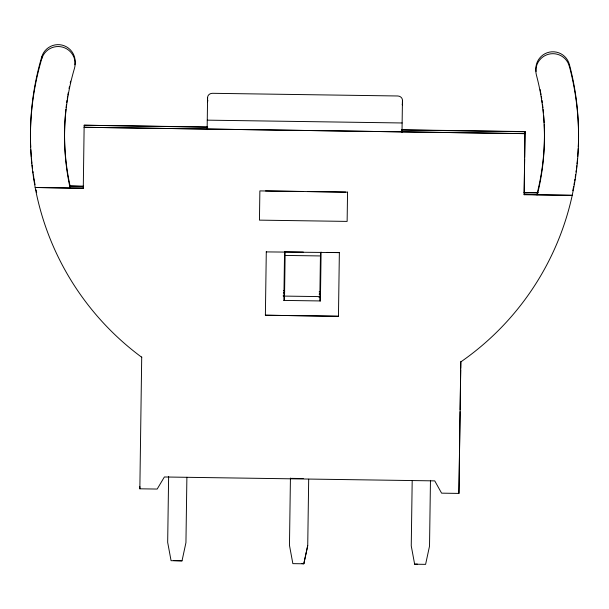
<?xml version="1.0" encoding="UTF-8"?>
<svg xmlns="http://www.w3.org/2000/svg" width="609" height="609" viewBox="0 0 609 609"><rect width="100%" height="100%" fill="white"/><g stroke="black" fill="none" stroke-linecap="round" stroke-linejoin="round"><path stroke-width="0.91" d="M74.877 64.798A17.052 17.052 0 0 0 62.095 45.112A17.052 17.052 0 0 0 41.762 56.843L41.762 58.738A274.05 274.02 0 0 0 35.208 187.488L83.273 188.364L84.156 125.226L207.677 127.007M536.049 71.451A17.052 17.052 0 0 1 549.394 52.138A17.052 17.052 0 0 1 569.377 64.455L569.377 66.351A274.05 274.02 0 0 1 572.216 195.238L572.216 195.413A274.05 274.02 0 0 1 460.83 361.891L458.927 493.412L441.601 493.161L434.75 480.882L164.377 476.984L157.175 489.057L139.849 488.806L141.714 356.935M168.624 476.581L167.673 542.368L171.068 560.683L182.022 560.843L185.943 542.627L186.887 477.235M207.129 129.633L207.593 97.486A4.872 4.255 0.9 0 1 212.526 93.306L397.639 95.978A4.872 4.255 0.8 0 1 402.45 100.302L401.993 132.45M327.033 252.423L339.365 252.606L338.452 316.277L265.379 315.226L266.293 251.547M321.103 252.096L320.395 300.945L283.863 300.42L284.563 251.57M290.432 478.035L289.465 545.321L292.853 563.637L303.815 563.797L307.728 545.58L308.687 479.245M320.494 252.332L319.786 300.793L320.395 300.945M347.556 192.17L259.868 190.906L259.449 220.138L347.13 221.402L347.556 192.101M412.194 480.486L411.25 545.877L414.638 564.2L425.6 564.36L429.52 546.144L430.464 480.356M459.46 454.261L458.927 493.412M459.49 452.365L460.077 411.684M460.107 409.788L460.678 370.051M460.709 368.156L460.8 361.533M544.233 124.571A239.946 239.923 0 0 1 537.313 192.84L524.151 192.931L524.631 159.177M524.654 157.274L525.027 131.582L401.506 129.801M572.216 195.413L524.151 194.72L525.027 131.582M207.593 97.486L207.524 102.236A4.872 4.255 0.8 0 1 207.913 100.614M402.45 100.302L402.382 105.045A4.872 4.255 0.9 0 0 402.298 104.215M303.815 563.797L307.728 545.58M207.266 120.156L402.13 122.972M207.677 127.197L84.156 125.226M401.506 129.999L525.027 131.78M70.081 185.92L83.273 186.11L83.273 186.567L70.111 186.095A239.946 239.923 0 0 1 65.901 109.293M538.287 192.68L524.151 192.474L524.151 192.931M35.208 187.488L70.111 187.998A239.946 239.923 0 0 1 74.45 68.429A17.052 17.052 0 0 0 62.955 47.236A17.052 17.052 0 0 0 41.762 58.738M265.524 190.922L303.236 191.462M307.956 191.53L345.668 192.079M569.377 66.351A17.052 17.052 0 0 0 548.526 54.247A17.052 17.052 0 0 0 536.415 75.097A239.946 239.923 0 0 1 537.313 194.735L572.216 195.238M303.305 252.08L285.172 251.822L284.472 300.427L283.863 300.42M266.293 251.905L339.365 252.606M285.126 255.43L320.441 255.94M284.532 296.096L319.854 296.606M291.346 478.369L303.221 478.545M173.809 560.584L182.022 560.843M417.378 564.101L414.638 564.2M301.988 563.63L303.815 563.652M537.313 194.735L524.151 194.263L524.151 194.72M338.452 316.277L265.379 315.226M139.849 486.553L139.849 488.806M83.273 188.364L83.273 187.907L70.111 187.998M320.425 293.622A42.386 41.214 0.9 0 1 319.101 294.185M284.669 293.409A42.386 41.214 0.9 0 1 283.375 292.784M320.456 291.346A42.386 41.206 0.9 0 1 319.131 291.909M284.707 291.125A42.386 41.206 0.9 0 1 283.406 290.501M320.479 296.834A42.63 42.622 0 0 1 319.146 297.42M284.517 296.629A42.63 42.622 0 0 1 283.215 295.982M320.479 296.697A42.63 42.622 0 0 1 319.146 297.283M284.517 296.484A42.63 42.622 0 0 1 283.215 295.845M141.745 357.285A274.05 274.02 0 0 1 35.208 187.663M569.377 64.455A274.05 274.02 0 0 1 578.291 146.799M578.2 148.604A274.05 274.02 0 0 1 577.667 156.719M577.522 158.523A274.05 274.02 0 0 1 576.997 163.92M576.799 165.717A274.05 274.02 0 0 1 576.479 168.404M576.251 170.2A274.05 274.02 0 0 1 576.007 171.989M575.627 174.676A274.05 274.02 0 0 1 575.223 177.356M574.934 179.137A274.05 274.02 0 0 1 574.637 180.926M574.325 182.708A274.05 274.02 0 0 1 574.005 184.481M573.67 186.263A274.05 274.02 0 0 1 572.78 190.693M35.04 184.702A274.05 274.02 0 0 1 33.959 178.475M33.822 177.577A274.05 274.02 0 0 1 33.411 174.897M33.152 173.108A274.05 274.02 0 0 1 32.901 171.319M32.551 168.632A274.05 274.02 0 0 1 32.132 165.039M31.934 163.242A274.05 274.02 0 0 1 31.501 158.743M31.348 156.947A274.05 274.02 0 0 1 30.861 149.73M30.724 147.02A274.05 274.02 0 0 1 41.762 56.843M66.092 107.626A239.946 239.923 0 0 1 66.488 104.291M66.708 102.624A239.946 239.923 0 0 1 67.059 100.127M67.31 98.468A239.946 239.923 0 0 1 67.569 96.808M67.843 95.149A239.946 239.923 0 0 1 68.269 92.667M69.045 88.541A239.946 239.923 0 0 1 69.373 86.897M70.248 82.786A239.946 239.923 0 0 1 70.614 81.149M540.153 89.569A239.946 239.923 0 0 1 540.465 91.221M540.762 92.873A239.946 239.923 0 0 1 541.051 94.524M541.325 96.184A239.946 239.923 0 0 1 541.721 98.673M541.964 100.333A239.946 239.923 0 0 1 542.314 102.83M542.535 104.497A239.946 239.923 0 0 1 542.931 107.831M543.114 109.498A239.946 239.923 0 0 1 543.449 112.84M543.662 115.352A239.946 239.923 0 0 1 544.157 122.889M537.313 193.122A239.946 239.923 0 0 1 536.879 194.827M70.499 188.097A239.946 239.923 0 0 1 70.111 186.377M36.662 192.596A274.05 274.02 0 0 1 36.091 189.909M525.027 133.637L84.156 127.281L525.027 133.637"/></g></svg>
